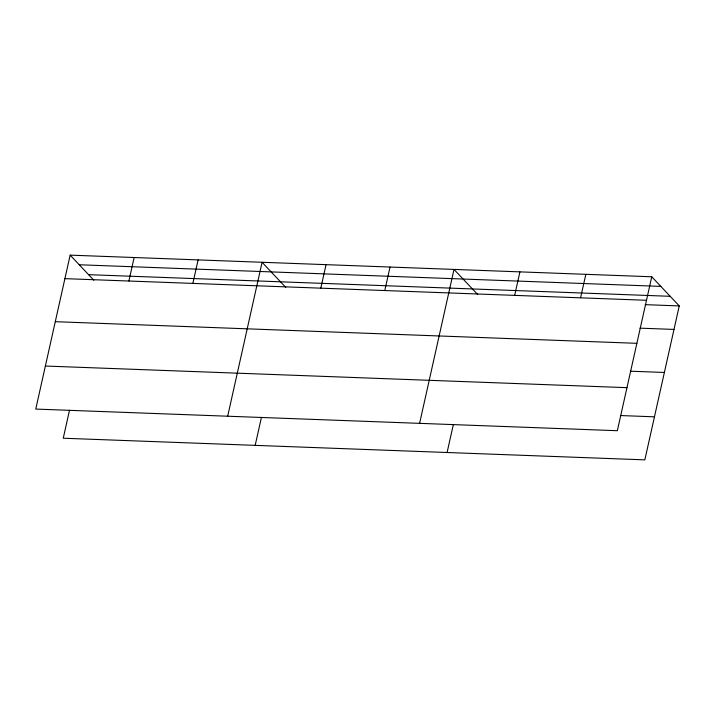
<?xml version="1.0" encoding="UTF-8"?>
<svg xmlns="http://www.w3.org/2000/svg" width="715" height="715" viewBox="0 0 715 715"><rect width="100%" height="100%" fill="white"/><g stroke="black" fill="none" stroke-linecap="round" stroke-linejoin="round"><path stroke-width="1.07" d="M70.159 255.139L35.75 409.078L617.34 430.707L651.749 276.776L70.159 255.139L93.88 280.28M69.507 410.249L63.251 438.224L644.841 459.861L679.25 305.922L651.749 276.776M128.879 281.022L134.134 257.525M192.853 283.408L198.109 259.903M227.674 416.219L262.083 262.28L285.803 287.421M255.175 445.365L261.431 417.381M320.803 288.163L326.058 264.657M384.777 290.54L390.033 267.044M419.598 423.352L454.007 269.421L477.727 294.562M447.098 452.506L453.355 424.522M514.666 295.375L519.921 271.87M580.58 297.824L585.835 274.328M79.231 264.764L660.821 286.393M88.589 274.667L670.178 296.305M64.904 278.644L646.494 300.282M645.198 304.653L679.25 305.922M639.943 328.158L673.995 329.427M55.287 321.687L636.877 343.325M630.317 371.201L664.378 372.47M45.367 366.035L626.966 387.664M620.405 415.549L654.466 416.818"/></g></svg>
